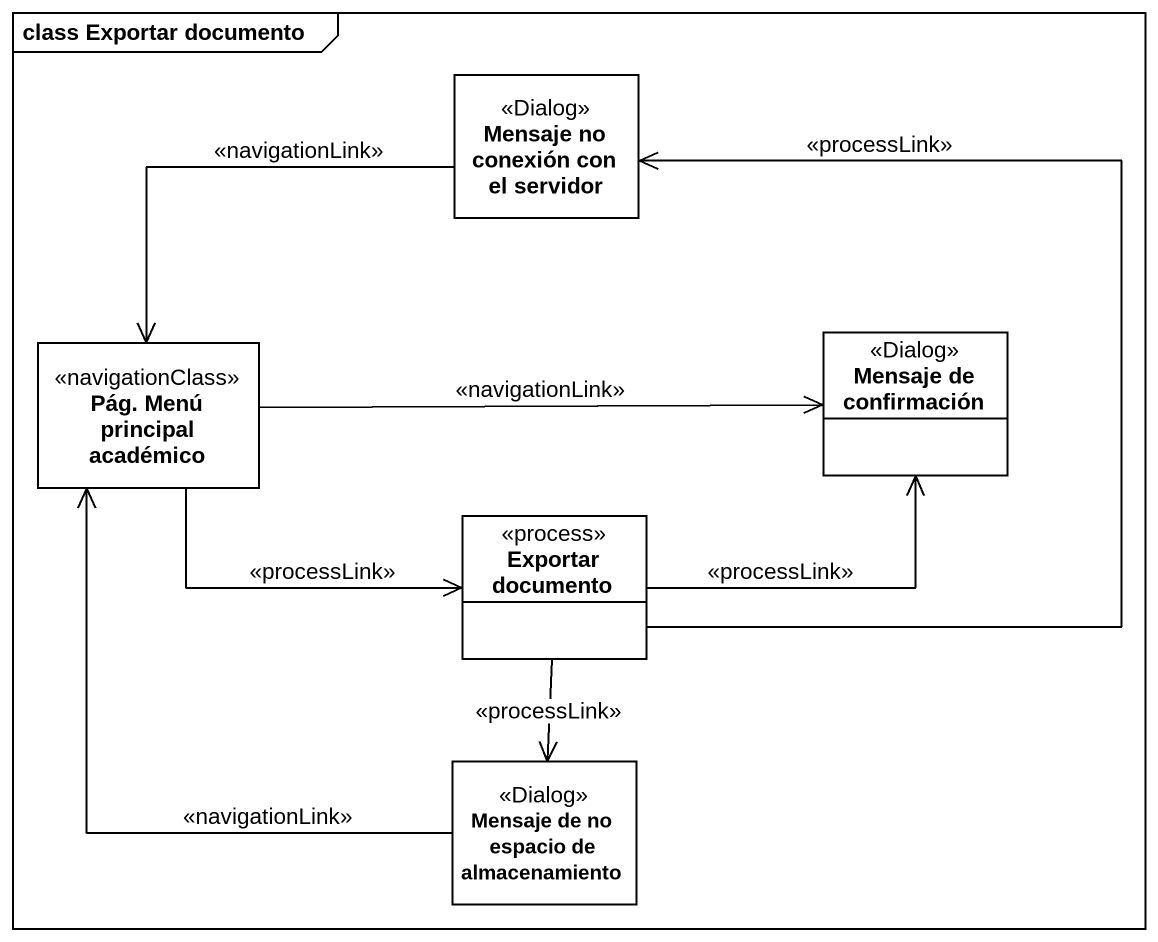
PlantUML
@startuml
mainframe class Exportar documento
hide circle
hide empty members
class "Mensaje no conexión con el servidor" as Mensaje_no_conexión_con_el <<Dialog>>
class "Pág. Menú principal académico" as Pág_Menú_principal_académico <<navigationClass>>
class "Mensaje de confirmación" as Mensaje_de_confirmación <<Dialog>>
class "Exportar documento" as Exportar_documento <<process>>
class "Mensaje de no espacio de almacenamiento" as Mensaje_de_no_espacio_de <<Dialog>>
Mensaje_no_conexión_con_el --> Pág_Menú_principal_académico : <<navigationLink>>
Pág_Menú_principal_académico -right-> Mensaje_de_confirmación : <<navigationLink>>
Pág_Menú_principal_académico -right-> Exportar_documento : <<processLink>>
Exportar_documento -up-> Mensaje_no_conexión_con_el : <<processLink>>
Exportar_documento -right-> Mensaje_de_confirmación : <<processLink>>
Exportar_documento --> Mensaje_de_no_espacio_de : <<processLink>>
Mensaje_de_no_espacio_de -up-> Pág_Menú_principal_académico : <<navigationLink>>
@enduml
